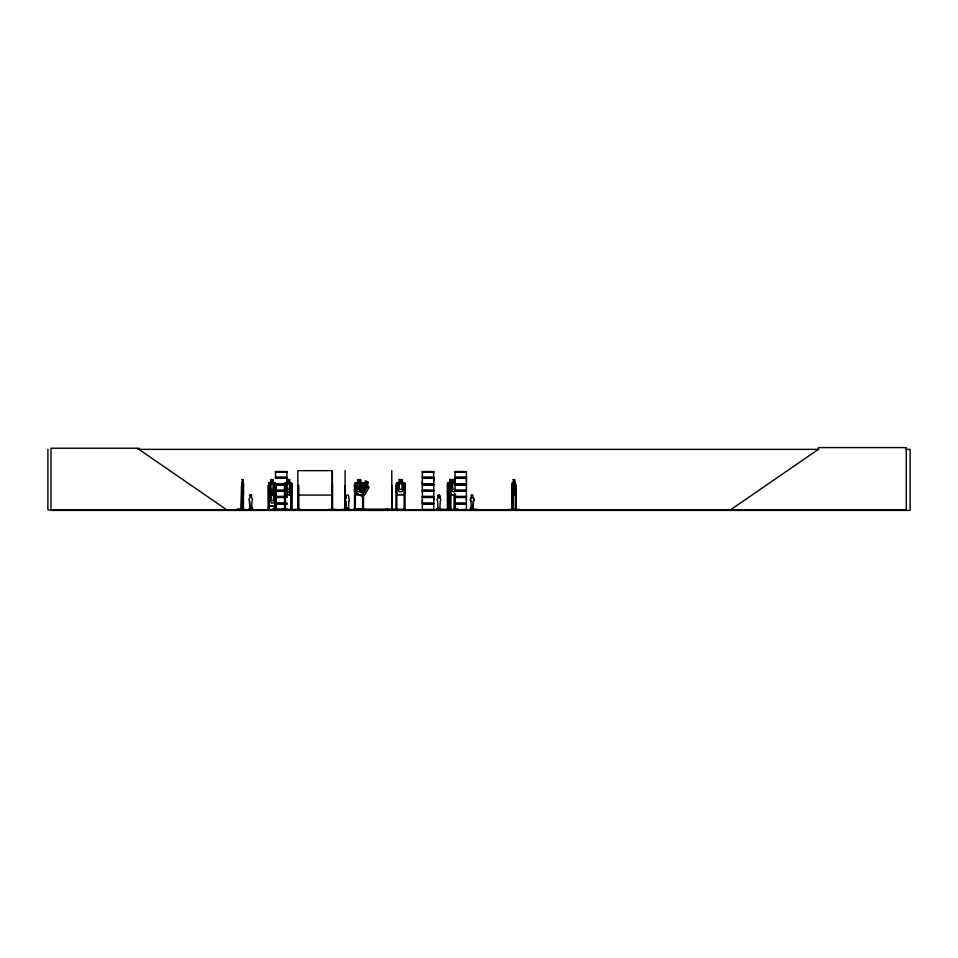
<?xml version="1.0" encoding="UTF-8"?>
<svg xmlns="http://www.w3.org/2000/svg" width="958" height="958" viewBox="0 0 958 958"><rect width="100%" height="100%" fill="white"/><g stroke="black" fill="none" stroke-linecap="round" stroke-linejoin="round"><path stroke-width="1.44" d="M422.346 503.118L422.346 500.316M422.346 483.91L422.346 481.108M433.746 500.316L433.746 497.501L422.334 497.501L422.334 503.118L433.758 503.118L433.758 497.501M433.746 481.108L433.746 478.305L422.334 478.305L422.334 483.91L433.758 483.91L433.758 478.305M466.414 500.316L466.414 497.501L455.002 497.501M466.414 481.108L466.414 478.305L455.002 478.305M327.78 509.44L336.929 509.405M340.689 509.44L349.838 509.405M387.355 509.884L396.636 509.776M439.806 508.973L440.237 501.13A2.036 1.808 -90 0 0 439.866 497.932L439.542 495.011M473.036 508.973L473.408 501.13A2.036 1.784 -90 0 0 473.096 497.932L472.773 495.011M241.943 494.699L241.787 491.705L241.847 494.699L243.296 494.699L243.488 483.646L242.817 482.593M243.296 494.699L243.476 491.705M252.84 509.896L236.985 509.405L247.823 509.884M251.535 508.015L250.685 507.991L251.774 507.632M471.348 495.466L471.264 497.932A2.036 1.784 -90 0 0 470.893 501.13L471.324 508.973M471.384 507.991L472.054 507.896M439.866 508.973L437.998 508.973L437.626 501.13A2.036 1.808 -90 0 1 438.057 497.932L438.093 495.466M438.872 508.195L438.165 507.991L438.968 507.812M243.188 489.299L242.362 491.705L242.362 482.688M275.473 509.668L275.425 509.009M422.25 490.52L433.77 490.688M422.31 509.884L422.334 504.243L433.758 504.243L433.758 509.656L422.262 509.692M515.272 494.699L515.26 482.593M508.027 509.44L520.134 509.44M269.33 494.699L274.683 494.699L275.389 483.646L274.659 482.593L273.138 482.593L273.21 479.587L270.886 479.587L270.958 482.593L269.354 482.593L268.635 483.658L268.731 509.896M274.683 494.699L275.449 491.717M291.04 494.699L291.927 491.717L291.927 483.646L291.016 482.593M269.306 506.028L275.257 506.028L276.036 503.022M275.257 506.028L276.12 503.034M438.345 507.86L438.752 508.195M301.052 509.428L281.76 509.405M250.062 495.226L249.87 497.932A2.036 1.736 -90 0 0 249.511 501.13L249.87 508.973L251.679 508.973L251.966 501.13A2.036 1.736 -90 0 0 251.607 497.932L251.487 495.226M444.62 509.416L460.391 509.836M447.242 509.884L446.632 509.872L447.542 509.896M452.427 509.824L441.135 509.632M512.099 509.896L512.075 483.658L513.368 482.593M512.554 482.593L512.075 483.658M471.288 495.466L471.767 494.843M438.034 495.466L438.968 494.711M354.46 509.44L354.592 483.658L355.55 482.593L357.585 482.593M250.888 508.087L251.511 507.908M364.315 483.61L365.812 481.012L368.411 482.509L366.77 485.155L367.573 486.772L364.77 491.622L362.268 492.951L359.837 491.55L359.741 488.724L362.543 483.862L364.351 483.754L365.848 481.144L368.279 482.545M513.32 482.688L512.805 509.896M249.99 495.226L250.804 494.711M268.707 483.658L269.426 482.593M284.718 509.896L284.67 483.658L285.496 482.593L287.208 482.593M284.73 483.658L285.532 482.688M268.587 494.975L269.39 493.909L268.611 495.023M448.296 482.593L447.422 483.658L447.458 509.896L447.35 509.009L448.392 509.009M447.506 483.706L448.332 482.688L455.098 482.688L455.146 479.683L452.715 479.683M450.943 482.593L450.08 483.658L450.08 509.896M241.212 509.872L242.123 509.872M241.512 485.49L241.224 509.884L242.111 509.884M241.919 509.632L241.667 483.658L242.338 482.593M242.829 509.009L243.332 509.896L244.015 509.416M250.074 509.632C251.786 509.884 248.793 510.351 250.074 508.566M252.17 509.632L252.673 508.566L251.595 508.566L251.595 509.416M471.312 508.566L470.294 508.566L470.079 509.872L481.024 509.752L480.341 509.884M472.953 508.566L472.438 509.74M478.329 509.416L478.82 509.416M439.758 509.632C437.89 509.86 441.123 510.363 439.758 508.566M354.688 483.706L355.586 482.688L362.495 482.688M346.736 509.896L345.946 508.566L346.173 509.416M348.76 509.416C349.371 507.776 347.718 510.937 349.023 509.752M438.692 507.884L438.728 507.812M287.208 482.688L286.011 483.694L286.011 489.299L287.208 491.705L289.448 491.705L290.645 489.299L290.645 483.694L289.448 482.688M452.715 482.688L451.434 483.694L451.434 489.299L452.715 491.705L455.098 491.705M730.403 509.896L818.348 449.374L818.348 447.59L906.28 447.59L906.28 509.896L47.9 509.896L47.9 449.374M265.294 509.836L278.538 509.44M395.846 509.836L396.073 485.49L396.899 485.49L396.804 509.896M454.978 490.46L466.438 490.747M137.808 449.374L818.803 449.374M905.609 449.374L910.1 449.374L910.1 510.41L50.99 510.41L50.99 448.224L138.934 448.224L138.934 449.374L226.866 509.896M275.485 471.54L286.933 471.54M422.322 471.54L433.77 471.54M455.002 471.54L466.438 471.54M275.509 472.102L286.909 472.102M422.346 472.102L433.746 472.102M455.014 472.102L466.414 472.102M275.497 477.18L286.921 477.18L286.921 471.767L275.485 471.743L275.509 477.18M422.334 477.18L433.758 477.18L433.758 471.767L422.322 471.755L422.346 477.18M275.425 477.563L287.005 477.563M422.262 477.563L433.842 477.563M454.93 477.563L466.51 477.563M275.425 477.91L287.005 477.91M422.262 477.91L433.842 477.91M454.93 477.91L466.51 477.91M275.497 478.305L286.921 478.305M242.242 479.587L242.913 479.587L243.188 483.694L243.2 509.896M287.065 482.593L287.065 479.587L289.532 479.587L289.532 482.593L291.076 482.593M448.236 482.593L450.032 482.593L449.973 479.587L455.242 479.587L455.242 482.593M513.272 479.587L514.566 479.587L515.045 483.694L514.434 491.705L513.32 491.705L512.722 489.299M242.266 479.683L242.901 479.683M273.126 479.683L270.958 479.683L271.03 482.688L269.905 483.694L269.905 489.299L271.03 491.705M287.149 479.683L289.448 479.683M357.693 479.683L360.495 479.683L360.495 482.688L361.992 483.694L361.992 489.299L360.495 491.705L357.693 491.705L356.184 489.299L356.184 483.694L357.693 482.688L357.585 479.587L360.591 479.587L360.591 482.593L362.543 482.593L368.602 486.089L368.986 487.538L364.95 494.52L362.567 496.591L356.46 493.071L357.154 490.017L361.178 483.036L362.543 482.593L363.597 483.646L363.597 491.717L362.567 494.699L355.514 494.699L354.592 491.717L354.592 483.658M399.223 479.683L402.025 479.683L402.025 482.688L403.534 483.694L403.534 489.299L402.025 491.705L399.223 491.705L397.726 489.299L397.726 483.694L399.223 482.688L399.127 479.587L402.132 479.587L402.132 482.593L404.072 482.593L405.138 483.646L405.138 491.717L404.108 494.699L397.055 494.699L396.121 491.717L396.121 483.658L397.079 482.593L399.127 482.593M450.068 479.683L452.499 479.683M513.32 479.683L514.53 479.683L514.434 482.688M242.805 480.186L242.805 481.191M450.895 482.593L452.679 482.593M514.482 482.593L515.344 482.593M241.859 482.688L243.284 482.688M269.39 482.688L274.623 482.688M285.472 482.688L291.04 482.688L291.843 483.694L291.783 509.896M397.127 482.688L404.036 482.688L405.03 483.694L405.03 509.896L405.126 509.009L404.108 509.009M512.47 482.688L515.332 482.688M243.488 483.646L243.392 509.896M275.389 483.646L274.599 482.593M515.775 483.646L515.655 509.896L515.608 509.009M287.208 483.694L289.448 483.694M275.497 483.91L285.245 483.91M455.002 483.91L466.426 483.91L466.426 478.305M275.425 484.305L285.304 484.305M422.262 484.305L433.842 484.305M454.93 484.305L466.51 484.305M275.425 484.652L285.304 484.652M422.262 484.652L433.842 484.652M454.93 484.652L466.51 484.652M275.497 485.047L285.245 485.047M422.334 485.047L433.758 485.047L433.758 490.448L422.346 490.304M455.002 485.047L466.426 485.047L466.426 490.448L455.002 490.448L466.414 490.304M241.823 485.49L241.272 509.896M269.222 485.49L268.312 485.49L268.336 509.896M291.903 485.49L291.052 485.49L290.969 509.896M297.83 485.49L298.645 485.49L298.645 509.896M332.582 485.49L331.779 485.49L331.707 509.896M345.108 485.49L345.419 509.896M354.52 485.49L355.358 485.49L355.346 509.896M363.501 485.49L362.663 485.49L362.579 509.896L362.567 509.009M391.774 485.49L392.217 509.896M405.03 485.49L404.204 485.49L404.108 509.896M447.434 485.49L448.308 485.49L448.212 509.896L448.14 485.49M450.08 485.49L450.955 485.49L450.871 509.896M512.147 485.49L512.769 485.49M242.901 489.299L242.362 483.694L242.889 509.896M287.208 489.299L289.448 489.299M276.275 490.304L285.245 490.304M276.251 490.46L285.256 490.46M433.77 490.46L422.322 490.448L422.346 485.047M276.251 490.747L285.256 490.747M273.605 493.909L273.605 490.903L271.042 490.903L271.126 494.005M276.251 490.939L285.256 490.975M455.002 490.951L466.438 490.975L466.414 496.376L455.002 496.376M276.275 491.298L285.245 491.298M422.346 491.298L433.746 491.298M455.014 491.298L466.414 491.298M268.635 491.717L269.402 494.699M447.422 491.717L448.272 494.699M450.08 491.717L450.919 494.699L448.787 489.299L448.787 483.694L450.068 482.688L450.032 479.587M515.356 494.699L512.446 494.699L512.171 491.717M269.33 493.909L275.233 493.909L276.12 494.963L275.174 493.909M241.859 494.603L243.284 494.603M274.623 494.603L269.39 494.603L268.779 483.706M285.472 494.603L291.04 494.603M355.586 494.603L362.495 494.603M404.036 494.603L397.127 494.603L396.217 491.705M448.272 494.603L455.385 494.603M512.47 494.603L515.332 494.603M284.813 483.706L285.412 494.699L291.1 494.699M448.212 494.699L455.721 494.699M297.83 495.07L332.366 495.07M437.998 495.729L438.057 497.932M439.866 495.729L439.866 497.932M276.263 496.376L286.921 496.376M422.334 496.376L433.758 496.376L433.758 490.975L422.322 490.951L422.346 496.376M276.191 496.771L287.005 496.771M422.262 496.771L433.842 496.771M454.93 496.771L466.51 496.771M276.191 497.118L287.005 497.118M422.262 497.118L433.842 497.118M454.93 497.118L466.51 497.118M276.263 497.501L286.921 497.501M471.264 497.932L471.324 497.932A2.036 1.784 -90 0 0 470.953 501.13L470.953 501.13M473.096 497.932L473.036 497.932A2.036 1.784 -90 0 1 473.408 501.13L473.096 508.973L471.264 508.973M249.511 501.13L249.942 508.973M268.527 503.034L269.366 506.028M276.06 503.034L286.921 503.118M455.002 503.118L466.426 503.118L466.426 497.501M276.191 503.501L287.005 503.501M422.262 503.501L433.842 503.501M454.93 503.501L466.51 503.501M276.191 503.848L287.005 503.848M422.262 503.848L433.842 503.848M454.93 503.848L466.51 503.848M276.263 504.243L286.921 504.243M455.002 504.243L466.426 504.243L466.426 509.656L452.859 509.776L466.414 509.5M275.197 505.92L269.366 505.92L268.671 503.022M438.034 508.566L437.052 508.566L436.848 509.884L452.451 509.776M241.272 509.009L241.835 509.896M268.228 509.009L269.294 509.009M274.395 509.009L276.06 509.009M284.442 509.009L285.46 509.009M290.969 509.009L291.974 509.009L291.974 509.896M297.758 509.009L298.728 509.009L298.716 509.896M331.696 509.009L332.666 509.009L332.654 509.896M345.515 509.009L345.012 509.896L345.108 470.653M395.977 509.009L396.995 509.009L396.995 509.896M449.997 509.009L451.038 509.009L451.038 509.896M454.26 509.009L455.301 509.009M512.075 509.009L512.841 509.009M515.332 509.009L516.063 509.896M355.442 509.261L362.579 509.261M396.995 509.261L404.108 509.261M442.201 509.249L443.554 509.249M475.671 509.249L477.024 509.249M236.985 509.44L248.014 509.632M422.346 509.5L433.746 509.5M363.621 509.836L363.992 509.848M250.745 494.711L251.415 495.011M481.144 509.884L474.605 509.632M273.126 482.688L274.251 483.694L274.251 489.299M363.741 509.776L363.585 509.009M284.754 491.705L285.472 494.699M512.111 491.705L512.542 494.699M516.027 509.896L516.027 485.49L515.404 485.49L515.368 509.896M513.368 479.587L513.404 482.688M512.47 485.49L512.518 509.896M512.434 485.49L512.398 509.896M473.779 509.632L473.779 508.566L472.749 508.566L472.749 509.416M473.563 508.566L473.563 509.416L470.498 509.416L470.498 508.566M472.031 509.416L472.102 507.632L471.216 507.632L471.312 509.416M471.108 508.566L471.108 509.632M457.78 509.009L457.948 509.896M457.601 509.009L457.625 509.896M457.301 509.009L457.277 509.896M457.038 509.009L457.086 509.896M456.918 509.261L456.918 509.896M455.218 494.1L455.218 509.896L455.05 494.1M454.918 509.009L454.942 509.896M454.643 509.009L454.619 509.896M454.523 494.1L454.439 509.896M454.355 494.1L454.272 509.896M452.631 479.587L452.763 482.688M452.535 479.587L452.499 482.688M450.655 509.009L450.679 509.896M450.212 483.706L450.248 509.896M447.602 485.49L447.673 509.896M440.536 509.632L440.536 508.566L439.554 508.566L439.554 509.416M440.321 508.566L440.321 509.416L437.267 509.416L437.267 508.566M438.896 509.416L438.824 507.632L437.998 507.632L437.83 509.632M438.057 507.632L438.034 509.416M404.3 509.009L404.3 509.896M396.169 509.009L396.169 509.896M392.313 509.896L392.313 509.009L391.678 509.896M392.097 485.49L392.085 509.896M391.774 470.653L391.894 509.896M387.643 509.896L387.643 509.141L353.562 509.141L353.562 509.896M385.858 509.141L385.858 509.896M363.501 483.694L363.489 509.896M355.442 509.009L355.454 509.896M354.616 509.009L354.628 509.896M347.934 509.416L347.934 507.632L347 507.632L347 509.416M332.51 485.49L332.51 509.896M332.366 509.896L332.366 470.653L297.83 470.653L297.866 509.896M332.186 470.653L332.186 509.896M331.995 485.49L331.935 509.896M298.429 485.49L298.489 509.896M298.189 509.009L298.285 509.896M298.058 485.49L298.058 509.896M291.711 485.49L291.579 509.896M291.376 509.009L291.34 509.896M291.232 485.49L291.16 509.896M289.472 479.587L289.448 494.699M287.125 479.587L287.208 494.699M285.46 509.896L285.376 485.49L284.526 485.49L284.526 509.896M285.185 485.49L285.268 509.896M285.089 509.009L285.053 509.896M284.849 509.009L284.825 509.896M275.976 509.896L275.976 485.49L274.479 485.49L274.479 494.1M275.808 485.49L275.892 509.896M275.676 509.009L275.7 509.896M275.317 483.694L275.209 509.896M275.102 485.49L275.042 509.896M274.79 509.009L274.826 509.896M274.695 485.49L274.695 494.1M274.695 505.596L274.623 509.896M274.479 505.596L274.407 509.896M273.557 490.903L273.473 494.005L274.778 495.011L274.778 500.615L273.521 503.022L271.186 503.022L269.928 500.615L269.928 495.011L271.186 494.005L271.186 490.999M273.138 479.587L273.066 482.688M269.174 485.49L269.258 509.896M269.006 485.49L269.09 509.896M268.899 509.009L268.875 509.896M268.491 485.49L268.491 509.896M252.469 508.566L252.469 509.416L249.391 509.416L249.391 508.566M251.691 507.632L251.798 509.632M250.972 507.632L250.9 509.416M250.278 509.416L250.278 508.566L249.188 508.566L249.188 509.632M242.817 479.587L242.793 482.688M242.338 479.587L242.266 482.688M387.355 509.405L396.636 509.44L387.355 509.393M363.681 484.628L363.657 487.67C366.902 484.281 368.938 487.514 363.872 488.604C365.345 494.4 361.813 493.394 363.034 488.855C359.777 492.22 357.023 489.586 362.807 487.969L362.807 484.137L363.681 484.628M348.904 501.13L348.484 508.973L346.449 508.973L346.03 501.13A2.036 2.036 0 0 1 346.449 497.932C344.593 493.921 350.341 493.921 348.484 497.932A2.036 2.036 0 0 1 348.904 501.13M287.244 509.405L272.24 509.393L287.268 509.393M363.848 484.616L361.046 489.478L363.465 490.879L366.279 486.017L363.848 484.616M366.028 481.826L365.537 482.7L367.094 483.598L367.597 482.736L366.028 481.826M437.578 509.632L437.578 509.74M466.438 471.767L455.002 471.755L455.014 477.18L466.426 477.18L466.426 471.767M272.755 480.186L271.401 480.186L271.401 481.191L272.755 481.191L272.755 480.186M289.053 480.186L287.604 480.186L287.604 481.191L289.053 481.191L289.053 480.186M359.992 480.186L358.196 480.186L358.196 481.191L359.992 481.191L359.992 480.186M401.534 480.186L399.726 480.186L399.726 481.191L401.534 481.191L401.534 480.186M452.02 480.186L450.488 480.186L450.488 481.191L452.02 481.191L452.02 480.186M454.679 480.186L453.146 480.186L453.146 481.191L454.679 481.191L454.679 480.186M514.242 480.186L513.512 481.191L514.242 480.186M273.126 483.694L271.03 483.694L271.03 489.299L273.126 489.299L273.126 483.694M360.495 483.694L357.693 483.694L357.693 489.299L360.495 489.299L360.495 483.694M402.025 483.694L399.223 483.694L399.223 489.299L402.025 489.299L402.025 483.694M455.098 483.694L452.715 483.694L452.715 489.299L455.098 489.299L455.098 483.694M514.434 483.694L513.32 483.694L513.32 489.299L514.434 489.299L514.434 483.694M273.102 491.502L271.605 491.502L271.605 492.508L273.102 492.508L273.102 491.502M273.521 495.011L271.186 495.011L271.186 500.615L273.521 500.615L273.521 495.011"/></g></svg>
